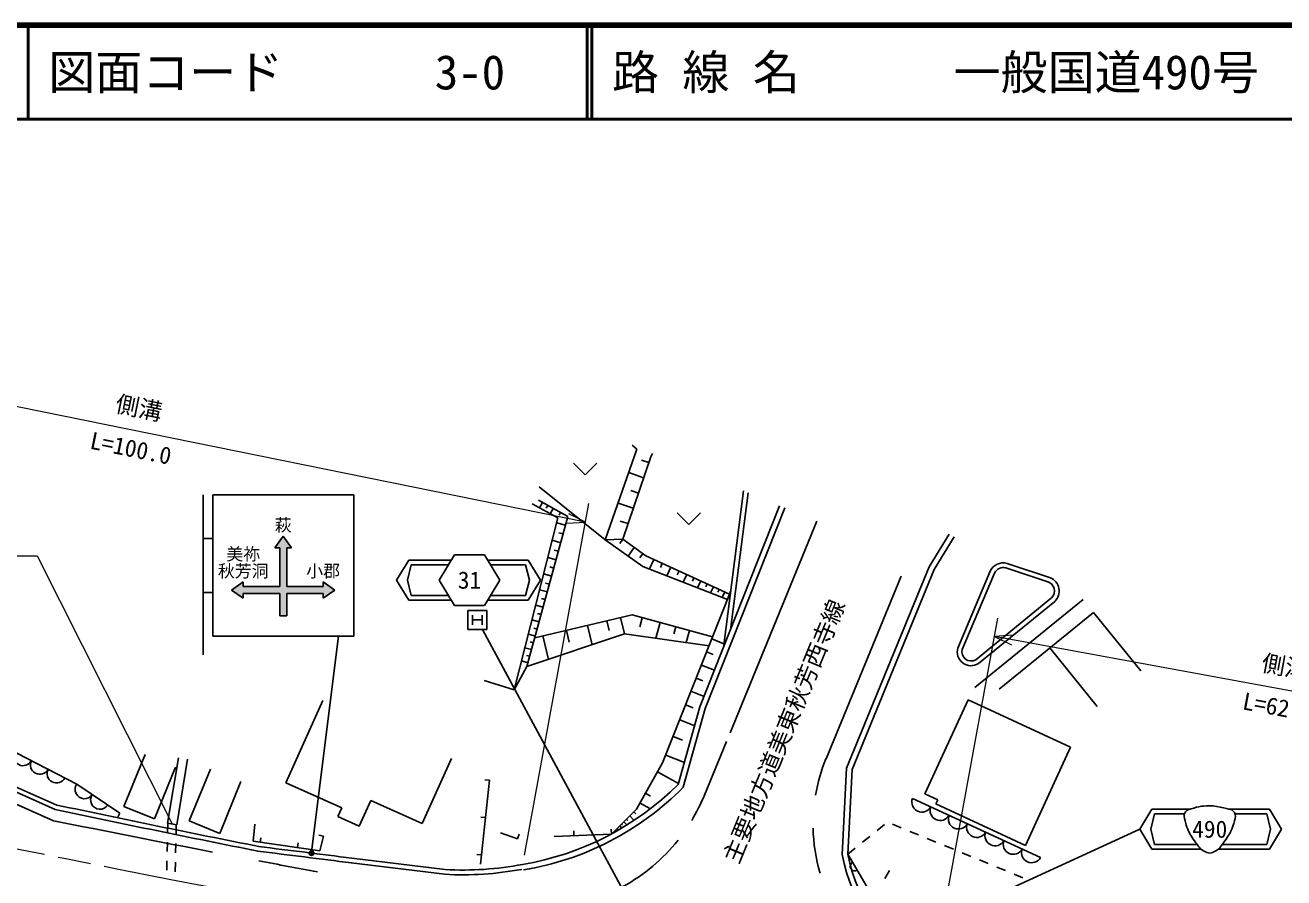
# Model space of a CAD drawing. Units: millimetres on the paper. Extents: x 40 to 680, y 20 to 380.
# Drawn here: x 117.9 to 251.9, y 289.3 to 380 of the extents above; entities that cross this region are included whole.
import ezdxf
from ezdxf.enums import TextEntityAlignment as Align

# ---------------------------------------------------------------- set-up
doc = ezdxf.new("R2010")
doc.units = ezdxf.units.MM
doc.header["$PDMODE"] = 32
doc.header["$PDSIZE"] = 0.5
doc.linetypes.add('CHAIN', pattern=[18.5, 12, -1.5, 3.5, -1.5])
for name, color, linetype, lineweight in [('M-BGD', 7, 'Continuous', 25), ('M-BMK', 2, 'CHAIN', 13), ('M-STR-HTXT', 7, 'Continuous', 13), ('M-STR-STRC', 7, 'Continuous', 25), ('M-TTL', 2, 'Continuous', 140), ('M-TTL-LINE', 7, 'Continuous', 50)]:
    doc.layers.add(name, color=color, linetype=linetype, lineweight=lineweight)
doc.layers.add('M-TTL-TXT', color=7, linetype='Continuous')
doc.styles.add('@ＭＳ ゴシック', font='')
doc.styles.add('ＭＳ ゴシック', font='')
doc.styles.get('@ＭＳ ゴシック').set_extended_font_data('@MS Gothic')
doc.styles.get('ＭＳ ゴシック').set_extended_font_data('MS Gothic')

msp = doc.modelspace()

# ---------------------------------------------------------------- hatches: boundary and pattern name
at = {"layer": 'M-STR-STRC'}
msp.add_hatch(color=256, dxfattribs=at).paths.add_polyline_path([(141.138, 320.797), (141.138, 320.297), (145.013, 320.297), (145.013, 324.422), (144.513, 324.422), (145.388, 325.672), (146.263, 324.422), (145.763, 324.422), (145.763, 320.297), (149.638, 320.297), (149.638, 320.797), (150.888, 319.922), (149.638, 319.047), (149.638, 319.547), (145.763, 319.547), (145.763, 317.172), (145.013, 317.172), (145.013, 319.547), (141.138, 319.547), (141.138, 319.047), (139.888, 319.922)])

# ---------------------------------------------------------------- linework, layer by layer
at = {"layer": 'M-BGD'}
for p, q in [((183.022, 334.892), (179.641, 325.263)), ((183.022, 334.892), (182.523, 335.338)), ((184.499, 334.101), (181.516, 325.345)), ((183.504, 333.756), (184.288, 333.481)), ((184.678, 334.452), (184.499, 334.101)), ((176.271, 333.437), (177.521, 332.187)), ((178.771, 333.437), (177.521, 332.187)), ((182.167, 332.415), (183.739, 331.863)), ((179.641, 325.263), (172.641, 330.892)), ((183.194, 330.244), (182.385, 330.518)), ((192.234, 313.798), (194.379, 330.464)), ((192.981, 315.684), (194.858, 330.267)), ((174.601, 327.591), (171.872, 329.106)), ((172.574, 329.474), (175.691, 327.737)), ((172.65, 328.674), (172.971, 329.253)), ((173.548, 328.931), (173.387, 328.643)), ((174.125, 328.61), (173.803, 328.033)), ((174.748, 327.886), (174.908, 328.174)), ((182.647, 328.626), (181.028, 329.173)), ((189.741, 307.503), (198.209, 328.889)), ((190.31, 307.311), (198.764, 328.661)), ((169.974, 309.303), (174.601, 327.591)), ((175.691, 327.737), (171.33, 311.779)), ((174.47, 327.076), (175.443, 326.83)), ((182.093, 326.989), (181.265, 327.269)), ((187.3, 328.155), (188.55, 326.905)), ((189.8, 328.155), (188.55, 326.905)), ((192.936, 304.754), (202.186, 327.254)), ((175.188, 325.897), (174.722, 326.025)), ((214.136, 322.394), (216.264, 325.856)), ((214.672, 322.121), (216.794, 325.573)), ((174.933, 324.965), (174.001, 325.22)), ((174.683, 324.05), (174.234, 324.172)), ((179.641, 325.263), (181.516, 325.345)), ((179.641, 325.263), (183.652, 322.446)), ((181.533, 325.333), (181.199, 324.868)), ((181.516, 325.345), (183.97, 323.582)), ((182.747, 324.461), (182.089, 323.544)), ((174.438, 323.151), (173.54, 323.397)), ((183.654, 323.809), (183.328, 323.356)), ((183.97, 323.582), (192.878, 319.5)), ((184.82, 323.192), (184.353, 322.173)), ((173.96, 321.405), (173.095, 321.641)), ((174.197, 322.27), (173.764, 322.388)), ((183.652, 322.446), (192.655, 318.936)), ((185.734, 322.774), (185.525, 322.317)), ((186.648, 322.355), (186.229, 321.442)), ((187.511, 321.96), (187.324, 321.551)), ((188.328, 321.585), (187.954, 320.769)), ((205.333, 300.981), (214.136, 322.394)), ((205.927, 300.848), (214.672, 322.121)), ((217.175, 313.753), (220.622, 321.936)), ((217.649, 313.59), (221.078, 321.731)), ((222.275, 322.275), (226.851, 320.769)), ((222.42, 322.754), (227.03, 321.236)), ((173.728, 320.555), (173.312, 320.669)), ((189.099, 321.232), (188.932, 320.867)), ((189.829, 320.898), (189.495, 320.168)), ((190.519, 320.582), (190.369, 320.256)), ((191.171, 320.283), (190.872, 319.631)), ((203.152, 301.989), (211.137, 321.412)), ((173.501, 319.722), (172.667, 319.95)), ((173.277, 318.904), (172.876, 319.014)), ((185.77, 301.548), (193.011, 319.835)), ((191.787, 320.001), (191.653, 319.709)), ((192.369, 319.734), (192.103, 319.151)), ((218.997, 309.545), (230.507, 318.907)), ((219.082, 312.515), (227.162, 319.087)), ((173.058, 318.102), (172.255, 318.321)), ((219.372, 312.106), (227.496, 318.714)), ((221.581, 309.391), (231.611, 317.55)), ((231.611, 317.55), (236.659, 311.344)), ((172.631, 316.541), (171.858, 316.752)), ((172.166, 314.838), (182.51, 317.278)), ((172.843, 317.314), (172.456, 317.42)), ((177.786, 316.164), (178.271, 314.11)), ((179.84, 316.648), (180.082, 315.621)), ((181.298, 316.992), (181.705, 315.264)), ((182.51, 317.278), (191.081, 314.961)), ((183.59, 316.986), (183.331, 316.03)), ((185.502, 316.469), (185.05, 314.798)), ((181.705, 315.264), (171.33, 311.779)), ((172.221, 315.037), (171.476, 315.241)), ((172.424, 315.782), (172.052, 315.884)), ((173.029, 315.041), (173.617, 312.547)), ((175.523, 315.63), (175.817, 314.383)), ((190.705, 314.01), (181.705, 315.264)), ((187.173, 316.017), (186.976, 315.287)), ((188.633, 315.622), (188.288, 314.347)), ((171.825, 313.589), (171.108, 313.785)), ((172.021, 314.307), (171.662, 314.405)), ((190.991, 314.735), (192.288, 314.221)), ((226.956, 313.764), (232.005, 307.558)), ((171.444, 312.195), (170.753, 312.383)), ((171.633, 312.885), (171.287, 312.98)), ((190.439, 313.34), (191.137, 313.064)), ((171.33, 311.779), (169.974, 309.303)), ((189.887, 311.946), (191.282, 311.393)), ((166.762, 310.307), (169.974, 309.303)), ((189.335, 310.551), (190.032, 310.275)), ((149.619, 308.164), (145.686, 299.433)), ((188.783, 309.156), (190.177, 308.604)), ((218.289, 308.246), (213.68, 298.259)), ((218.291, 308.245), (229.185, 303.218)), ((107.926, 307.291), (123.413, 299.295)), ((189.741, 307.503), (187.434, 299.261)), ((190.31, 307.311), (187.969, 298.948)), ((188.217, 307.727), (189.015, 307.412)), ((99.847, 305.979), (121.135, 296.586)), ((100.005, 306.456), (121.289, 297.064)), ((187.585, 306.132), (189.181, 305.5)), ((99.502, 304.827), (120.953, 295.398)), ((186.88, 304.35), (187.874, 303.957)), ((190.209, 298.12), (192.556, 303.829)), ((229.185, 303.218), (224.366, 292.776)), ((128.439, 296.908), (130.688, 302.423)), ((133.067, 295.13), (134.235, 302.098)), ((134.053, 294.964), (135.221, 301.932)), ((163.296, 302.004), (160.184, 295.097)), ((185.77, 301.548), (182.993, 296.612)), ((186.092, 302.361), (188.081, 301.573)), ((131.68, 295.587), (133.929, 301.101)), ((135.396, 295.371), (137.645, 300.886)), ((185.237, 300.601), (187.459, 299.351)), ((204.866, 291.808), (205.333, 300.981)), ((205.469, 291.846), (205.927, 300.848)), ((123.413, 299.295), (127.991, 296.193)), ((138.637, 294.05), (140.886, 299.564)), ((151.613, 296.764), (145.686, 299.433)), ((167.331, 299.707), (166.385, 290.773)), ((167.331, 299.707), (166.834, 299.759)), ((154.714, 297.561), (153.482, 294.825)), ((160.184, 295.097), (154.714, 297.561)), ((183.946, 298.307), (184.466, 298.014)), ((212.355, 297.769), (225.972, 291.484)), ((213.68, 298.259), (215.042, 297.63)), ((215.042, 297.63), (214.832, 297.176)), ((127.991, 296.193), (127.765, 295.707)), ((131.68, 295.587), (128.439, 296.908)), ((151.613, 296.764), (151.202, 295.852)), ((182.993, 296.612), (180.321, 293.98)), ((182.708, 296.332), (182.922, 296.115)), ((183.362, 297.267), (184.401, 296.683)), ((214.832, 297.176), (224.366, 292.776)), ((133.067, 295.13), (134.053, 294.964)), ((133.111, 295.122), (133.089, 294.122)), ((134.008, 294.972), (133.985, 293.972)), ((138.637, 294.05), (135.396, 295.371)), ((142.183, 293.202), (142.385, 295.021)), ((153.482, 294.825), (151.202, 295.852)), ((166.91, 295.729), (166.413, 295.782)), ((181.037, 294.685), (181.101, 294.62)), ((181.196, 294.842), (181.388, 294.647)), ((181.391, 295.033), (181.486, 294.936)), ((181.628, 295.268), (181.915, 294.977)), ((181.919, 295.554), (182.062, 295.409)), ((182.274, 295.904), (182.702, 295.47)), ((208.584, 294.356), (209.362, 294.983)), ((210.227, 295.022), (211.152, 294.643)), ((142.947, 293.093), (143.018, 293.588)), ((149.661, 293.741), (149.175, 293.858)), ((149.661, 293.741), (149.29, 292.192)), ((170.327, 293.48), (168.507, 294.1)), ((170.327, 293.48), (170.488, 293.953)), ((180.321, 293.98), (174.213, 293.728)), ((176.325, 293.815), (176.304, 294.315)), ((180.321, 293.98), (180.301, 294.479)), ((180.907, 294.557), (181.035, 294.427)), ((207.026, 293.101), (207.805, 293.728)), ((212.077, 294.263), (213.002, 293.884)), ((213.928, 293.504), (214.853, 293.125)), ((133.066, 293.123), (133.043, 292.123)), ((133.962, 292.972), (133.94, 291.972)), ((149.29, 292.192), (142.183, 293.202)), ((146.907, 292.53), (146.978, 293.026)), ((205.469, 291.846), (206.248, 292.473)), ((215.778, 292.745), (216.703, 292.365)), ((133.02, 291.123), (132.997, 290.123)), ((133.917, 290.973), (133.894, 289.973)), ((152.628, 290.917), (162.573, 289.697)), ((152.69, 291.413), (162.633, 290.193)), ((166.488, 291.751), (165.991, 291.804)), ((205.469, 291.846), (209.044, 285.744)), ((217.628, 291.986), (218.553, 291.606)), ((219.479, 291.227), (220.404, 290.847)), ((209.414, 289.248), (209.914, 290.114)), ((221.329, 290.468), (222.254, 290.088)), ((223.179, 289.709), (224.105, 289.329))]:
    msp.add_line(p, q, dxfattribs=at)
for centre, radius, start, end in [((222.004, 321.284), 1.528, 74.19384, 154.74229), ((222.004, 321.284), 1.028, 74.7229, 154.21323), ((226.425, 319.821), 1.04, 315.13643, 77.78958), ((226.425, 319.821), 1.54, 314.0646, 66.84198), ((218.588, 313.349), 1.47, 164.02898, 302.25399), ((218.588, 313.349), 0.97, 165.61992, 300.66306), ((117.701, 302.245), 1, 152.69414, 332.69414), ((119.478, 301.327), 1, 152.69414, 332.69414), ((220.032, 295.017), 18.264, 157.55881, 170.25661), ((121.255, 300.41), 1, 152.69414, 332.69414), ((124.241, 298.734), 1, 145.86853, 325.86853), ((165.828, 320.93), 30.6, 279.48325, 314.91641), ((165.828, 320.93), 31.2, 279.48325, 315.20725), ((125.897, 297.612), 1, 145.86853, 325.86853), ((172.128, 305.488), 19.524, 328.99266, 337.8293), ((213.357, 297.385), 1.074, 159.03424, 331.42066), ((502.548, 2100.093), 1843.397, 258.0588, 258.74261), ((502.548, 2100.093), 1842.897, 258.06042, 258.74247), ((215.303, 296.487), 1.074, 159.03424, 331.42066), ((486.089, 2103.471), 1844.573, 258.58279, 259.11877), ((217.248, 295.589), 1.074, 159.03424, 331.42066), ((219.193, 294.691), 1.074, 159.03424, 331.42066), ((220.032, 295.017), 18.264, 181.25359, 196.5582), ((221.139, 293.793), 1.074, 159.03424, 331.42066), ((36880.374, 293680.723), 295679.735, 262.86265, 262.8646), ((36880.374, 293680.723), 295679.235, 262.86266, 262.8646), ((172.128, 305.488), 19.524, 298.81356, 321.47511), ((223.084, 292.896), 1.074, 159.03424, 331.42066), ((225.03, 291.998), 1.074, 159.03424, 331.42066), ((486.089, 2103.471), 1844.573, 259.27407, 259.47143), ((164.465, 324.421), 34.276, 266.93631, 280.76882), ((220.601, 294.558), 15.973, 189.9107, 246.10256), ((220.601, 294.558), 15.373, 190.15956, 247.48179), ((206.227, 290.552), 0.5, 120.3651, 300.3651), ((164.465, 324.421), 34.776, 266.90736, 280.44974)]:
    msp.add_arc(centre, radius, start, end, dxfattribs=at)
at = {"layer": 'M-BMK'}
msp.add_arc((486.089, 2103.471), 1848.274, 257.05605, 259.88478, dxfattribs=at)
at = {"layer": 'M-STR-HTXT'}
for p, q in [((177.568, 327.155), (81.551, 346.633)), ((171.051, 291.732), (177.93, 329.122)), ((175.572, 327.032), (177.568, 327.155)), ((177.568, 327.155), (175.778, 328.046)), ((100.193, 323.558), (119.193, 323.558)), ((119.193, 323.558), (133.56, 295.047)), ((214.93, 281.537), (221.445, 316.943)), ((223.076, 315.135), (221.083, 314.976)), ((282.059, 303.757), (221.083, 314.976)), ((221.083, 314.976), (222.889, 314.117))]:
    msp.add_line(p, q, dxfattribs=at)
at = {"layer": 'M-STR-STRC'}
for p, q in [((136.888, 330.037), (136.888, 313.037)), ((137.888, 330.037), (137.888, 315.037)), ((137.888, 330.037), (152.888, 330.037)), ((152.888, 330.037), (152.888, 315.037)), ((144.513, 324.422), (145.388, 325.672)), ((145.388, 325.672), (146.263, 324.422)), ((136.888, 325.412), (137.888, 325.412)), ((145.013, 324.422), (144.513, 324.422)), ((145.013, 324.422), (145.013, 320.297)), ((146.263, 324.422), (145.763, 324.422)), ((145.763, 324.422), (145.763, 320.297)), ((158.742, 323.115), (157.454, 320.985)), ((158.742, 323.115), (163.285, 323.115)), ((163.634, 323.685), (161.976, 320.985)), ((163.634, 323.685), (166.798, 323.685)), ((168.456, 320.985), (166.798, 323.685)), ((171.472, 323.115), (167.147, 323.115)), ((171.472, 323.115), (172.76, 320.985)), ((159.024, 322.615), (158.623, 320.985)), ((162.977, 322.615), (159.024, 322.615)), ((167.455, 322.615), (171.19, 322.615)), ((171.19, 322.615), (171.591, 320.985)), ((139.888, 319.922), (141.138, 320.797)), ((141.138, 320.797), (141.138, 320.297)), ((141.138, 320.297), (145.013, 320.297)), ((145.763, 320.297), (149.638, 320.297)), ((149.638, 320.797), (150.888, 319.922)), ((149.638, 320.297), (149.638, 320.797)), ((157.454, 320.985), (158.742, 318.854)), ((158.623, 320.985), (159.024, 319.354)), ((161.976, 320.985), (163.634, 318.285)), ((166.798, 318.285), (168.456, 320.985)), ((171.591, 320.985), (171.19, 319.354)), ((172.76, 320.985), (171.472, 318.854)), ((136.888, 319.662), (137.888, 319.662)), ((141.138, 319.047), (139.888, 319.922)), ((141.138, 319.547), (141.138, 319.047)), ((141.138, 319.547), (145.013, 319.547)), ((145.013, 319.547), (145.013, 317.172)), ((145.763, 319.547), (145.763, 317.172)), ((145.763, 319.547), (149.638, 319.547)), ((150.888, 319.922), (149.638, 319.047)), ((149.638, 319.047), (149.638, 319.547)), ((163.285, 318.854), (158.742, 318.854)), ((159.024, 319.354), (162.977, 319.354)), ((167.147, 318.854), (171.472, 318.854)), ((171.19, 319.354), (167.455, 319.354)), ((163.634, 318.285), (166.798, 318.285)), ((165.049, 317.743), (165.049, 315.743)), ((167.049, 317.743), (165.049, 317.743)), ((167.049, 315.743), (167.049, 317.743)), ((145.013, 317.172), (145.763, 317.172)), ((165.549, 317.243), (165.549, 316.243)), ((165.549, 316.743), (166.549, 316.743)), ((166.549, 317.243), (166.549, 316.243)), ((137.888, 315.037), (152.888, 315.037)), ((148.406, 292.1), (151.277, 315.037)), ((165.049, 315.743), (167.049, 315.743)), ((181.335, 288.441), (166.589, 315.743)), ((237.841, 296.627), (236.552, 294.497)), ((238.123, 296.127), (237.721, 294.497)), ((237.841, 296.627), (241.947, 296.627)), ((241.289, 296.127), (238.123, 296.127)), ((250.352, 296.627), (246.073, 296.627)), ((246.673, 296.127), (250.07, 296.127)), ((250.07, 296.127), (250.472, 294.497)), ((250.352, 296.627), (251.64, 294.497)), ((208.041, 281.424), (236.552, 294.497)), ((236.552, 294.497), (237.841, 292.366)), ((237.721, 294.497), (238.123, 292.866)), ((250.472, 294.497), (250.07, 292.866)), ((251.64, 294.497), (250.352, 292.366)), ((243.055, 292.366), (237.841, 292.366)), ((238.123, 292.866), (242.619, 292.866)), ((244.925, 292.366), (250.352, 292.366)), ((250.07, 292.866), (245.339, 292.866))]:
    msp.add_line(p, q, dxfattribs=at)
for radius in [0.15, 0.12, 0.09, 0.06, 0.03]:
    msp.add_circle((148.387, 291.951), radius, dxfattribs=at)
for points, knots in [([(241.649, 296.543), (241.511, 296.457), (241.445, 296.386), (241.357, 296.251), (241.169, 295.964), (241.278, 295.71), (241.357, 295.374)], [0, 0, 0, 0, 1, 1, 1, 2, 2, 2, 2]), ([(241.649, 296.543), (242.642, 296.852), (243.058, 296.984), (243.987, 296.98), (244.917, 296.977), (246.187, 296.586), (246.326, 296.543)], [0, 0, 0, 0, 1, 1, 1, 2, 2, 2, 2]), ([(246.326, 296.543), (246.464, 296.457), (246.53, 296.386), (246.618, 296.251), (246.806, 295.964), (246.697, 295.71), (246.618, 295.374)], [0, 0, 0, 0, 1, 1, 1, 2, 2, 2, 2]), ([(241.357, 295.374), (241.462, 294.965), (241.513, 294.831), (241.649, 294.497), (241.9, 293.88), (242.08, 293.673), (242.526, 293.035)], [0, 0, 0, 0, 1, 1, 1, 2, 2, 2, 2]), ([(246.618, 295.374), (246.513, 294.965), (246.462, 294.831), (246.326, 294.497), (246.075, 293.88), (245.894, 293.673), (245.449, 293.035)], [0, 0, 0, 0, 1, 1, 1, 2, 2, 2, 2]), ([(242.526, 293.035), (242.847, 292.611), (242.97, 292.375), (243.403, 292.158), (243.619, 292.05), (243.745, 291.95), (243.987, 291.95), (244.23, 291.95), (244.355, 292.05), (244.572, 292.158), (245.005, 292.375), (245.128, 292.611), (245.449, 293.035)], [0, 0, 0, 0, 1, 1, 1, 2, 2, 2, 3, 3, 3, 4, 4, 4, 4])]:
    msp.add_open_spline(points, degree=3, knots=knots, dxfattribs=at)
msp.add_point((148.387, 291.951), dxfattribs=at)
at = {"layer": 'M-TTL'}
msp.add_line((680, 380), (40, 380), dxfattribs=at)
at = {"layer": 'M-TTL-LINE'}
for p, q in [((118.25, 380), (118.25, 370)), ((177.75, 380), (177.75, 370)), ((178.25, 380), (178.25, 370)), ((40, 370), (680, 370))]:
    msp.add_line(p, q, dxfattribs=at)

# ---------------------------------------------------------------- texts
at = {"layer": 'M-BGD', "style": 'ＭＳ ゴシック'}
msp.add_text('主要地方道美東秋芳西寺線', height=1.833, rotation=67.651, dxfattribs=at).set_placement((192.973, 291.037), align=Align.MIDDLE_LEFT)
at = {"layer": 'M-STR-HTXT', "style": 'ＭＳ ゴシック'}
for rotation, p in [(348.533, (129.758, 337.874)), (349.575, (251.752, 310.35))]:
    msp.add_text('側溝', height=1.833, rotation=rotation, dxfattribs=at).set_placement(p, align=Align.BOTTOM_CENTER)
at = {"layer": 'M-STR-HTXT', "style": '@ＭＳ ゴシック'}
for s, rotation, p in [('L=100.0', 348.533, (129.361, 335.914)), ('L=62.0', 349.575, (251.39, 308.383))]:
    msp.add_text(s, height=1.833, rotation=rotation, dxfattribs=at).set_placement(p, align=Align.TOP_CENTER)
at = {"layer": 'M-STR-STRC', "style": 'ＭＳ ゴシック'}
for s, p in [('萩', (145.388, 325.772)), ('美祢', (141.138, 322.697)), ('秋芳洞', (141.138, 320.897)), ('小郡', (149.638, 320.897))]:
    msp.add_text(s, height=1.32, dxfattribs=at).set_placement(p, align=Align.BOTTOM_CENTER)
for s, p in [('31', (165.216, 320.985)), ('490', (243.987, 294.497))]:
    msp.add_text(s, height=1.833, dxfattribs=at).set_placement(p, align=Align.MIDDLE_CENTER)
at = {"layer": 'M-TTL-TXT', "style": 'ＭＳ ゴシック'}
for s, p in [('図面コード', (120.38, 375)), ('3-0', (161.521, 375)), ('路 線 名', (180.38, 375)), ('一般国道490号', (216.734, 375))]:
    msp.add_text(s, height=3.666, dxfattribs=at).set_placement(p, align=Align.MIDDLE_LEFT)

doc.saveas('drawing.dxf')
